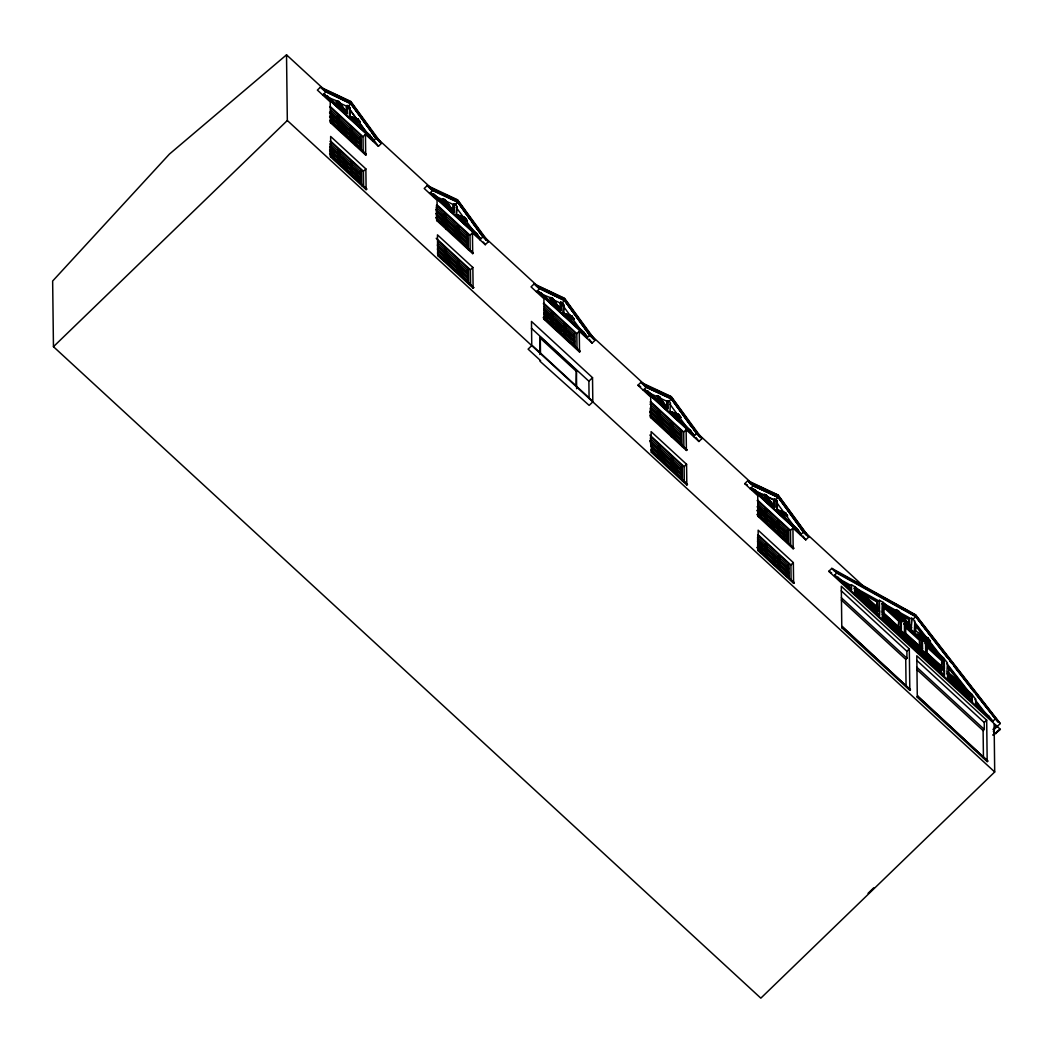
<?xml version="1.0" encoding="UTF-8"?>
<svg xmlns="http://www.w3.org/2000/svg" width="1053" height="1053" viewBox="0 0 1053 1053"><rect width="100%" height="100%" fill="white"/><g stroke="black" fill="none" stroke-linecap="round" stroke-linejoin="round"><path stroke-width="1.5" d="M363.193 152.224L363.009 136.706L365.444 134.35L378.422 146.301L381.462 143.366L350.781 101.43L320.428 87.149L317.387 90.097L330.221 101.904L330.471 122.648L365.694 155.094L366.299 154.501L331.076 121.49L330.458 122.069M53.453 346.687L287.324 120.503L286.521 54.835L169.415 154.107L52.65 281.033L53.453 346.687L760.832 998.165L994.703 771.967L994.124 724.161L997.23 726.465M321.955 88.268L350.478 102.128L379.633 141.958L350.781 101.825L321.955 88.268L325.522 91.558L350.807 103.444L376.224 138.246L379.936 141.668M325.522 91.558L350.807 103.852L375.96 138.298L381.462 143.366M322.731 95.02L325.785 92.072L320.428 87.149M352.808 119.265L360.034 121.661L351.728 118.436L369.893 135.153L373.078 139.509L324.1 94.994L327.575 96.178L345.858 113.026L337.078 101.088M327.575 96.178L324.1 94.994M328.891 98.982L326.535 96.81L338.869 101.733L346.924 113.342L346.819 105.484L348.372 106.208L349.938 108.354L349.425 116.804M352.847 120.318L359.547 122.938L360.165 122.345L357.928 119.292L350.03 116.212L349.925 107.827L348.675 106.116L347.437 105.537L347.543 113.724L339.158 101.628L338.25 102.325L346.213 106.063L346.292 112.368M347.214 112.381L347.437 105.537M337.776 115.475L337.21 119.515L337.776 115.475L339.027 116.62L339.066 120.081L350.61 130.717L350.004 131.296L339.606 121.727M330.471 122.648L331.076 121.49M350.807 103.444L372.723 133.389M347.766 106.801L350.807 103.852M348.675 106.116L347.135 105.826M339.027 116.62L338.408 117.212L349.951 127.847L350.004 131.296M337.25 122.398L337.829 119.502L330.194 112.474M349.925 107.827L349.728 116.317L357.941 119.515M339.066 120.661L339.119 124.109L350.662 134.745L350.61 131.283L339.066 120.661L338.461 121.24L350.004 131.875L350.03 134.179M337.289 126.439L337.868 123.543L330.234 116.514M339.119 124.688L339.158 128.137L350.702 138.772L350.662 135.324L339.119 124.688L338.513 125.281L350.057 135.903L350.083 138.206M349.728 116.317L358.244 119.213L360.034 121.661M357.309 119.871L358.244 119.213M349.951 127.847L350.57 127.255L351.807 128.4L351.86 131.862L360.587 139.891L360.021 144.511L360.626 143.932L351.899 135.89L351.86 132.441L351.294 136.482L351.899 135.89M357.796 138.469L351.241 132.454L351.807 128.4M330.879 156.634L331.498 156.041L366.734 189.053L366.115 189.645L330.892 157.2L330.642 136.456L365.865 168.901L366.115 189.645M351.913 136.469L351.347 140.51L351.913 136.469L360.639 144.498L360.06 147.394M330.892 157.2L331.498 156.041M337.618 152.935L338.197 150.026L339.448 151.171L339.487 154.646L351.031 165.282L350.991 161.807L350.412 164.716M339.487 154.646L338.882 155.239L339.448 151.171M337.671 156.963L338.25 154.067L330.616 147.038M348.161 167.769L338.921 159.266L339.487 155.225L351.044 165.847L351.083 169.309L339.54 158.674L339.487 155.225M360.587 139.891L359.968 140.483L359.929 137.035L361.153 135.85L329.655 106.853M337.723 162.149L338.289 158.108L329.576 150.066M339.579 162.702L338.974 163.294L339.54 159.253L351.083 169.888L351.123 173.337L339.579 162.702L339.54 159.253M338.987 163.873L339.592 163.281L351.136 173.916M369.893 135.153L369.234 136.127M372.92 141.234L375.96 138.298L372.275 133.191M376.224 138.246L373.288 134.902M351.623 163.544L352.228 162.952L350.991 161.807M350.452 168.743L351.044 165.847M350.504 172.771L351.083 169.888M360.376 173.89L360.35 171.586L361.574 170.402L330.076 141.405M363.601 185.223L363.43 171.257L365.865 168.901M361.008 175.035L352.281 167.006L352.321 170.454L361.047 178.497L360.442 179.076L361.008 174.456L352.281 166.427L352.228 162.952M361.061 179.063L352.334 171.034L352.373 174.482L361.1 182.524L360.495 183.117L361.047 178.497M360.495 183.683L361.1 182.524M470.191 250.759L469.993 235.24L472.428 232.884L485.262 244.704L488.302 241.756L457.621 199.833L427.255 185.539L424.214 188.474L437.048 200.294L437.298 221.038L472.692 253.628L473.297 253.036L437.903 219.88L437.298 220.459M428.479 186.947L457.634 200.241L486.473 240.36L457.331 200.531L428.479 186.947L432.046 190.238L457.66 202.255L482.958 236.833L488.302 241.756M429.571 193.41L432.612 190.461L427.255 185.539M466.676 220.472L458.66 216.905L476.851 233.661L479.76 238.333L430.94 193.383L434.415 194.581L452.645 211.363L443.366 199.228M433.375 195.2L433.981 194.608L452.342 211.666M434.415 194.581L430.94 193.383M434.652 195.805L442.313 199.412L442.918 198.82L451.592 210.837M445.129 200.057L454.383 212.166L454.291 203.94L455.528 204.519L456.778 206.23L456.278 215.207M453.132 210.824L453.053 204.466L455.212 204.611M454.291 203.94L455.225 204.808L457.66 202.255M437.495 211.877L444.037 217.905L444.603 213.864L445.853 215.009L445.893 218.471L457.594 229.251L456.989 229.83L456.949 226.382L445.248 215.602L445.853 215.009M437.298 221.038L437.903 219.88M486.776 240.058L483.209 236.78L457.647 201.847L469.651 218.958M444.076 220.788L444.656 217.892L435.929 209.863M456.778 206.23L456.568 214.72L465.15 217.668L466.979 220.182M456.778 206.757L456.173 207.336L463.32 217.115M454.646 227.685L445.287 219.05L445.893 218.471M445.34 223.091L445.906 219.037L457.607 229.817L457.647 233.279L445.945 222.499L445.906 219.037M453.159 212.403L453.672 203.887M444.129 224.816L444.708 221.933L435.981 213.891M456.568 214.72L465.15 217.668M464.215 218.326L464.834 217.747L467.111 220.854L466.505 221.446L459.766 218.8M456.949 226.382L457.555 225.79L458.805 226.935L458.845 230.396L467.571 238.426L467.005 243.046L467.624 242.466L458.897 234.424L458.858 230.976L467.571 239.005M457.028 232.713L457.607 229.817M457.094 237.899L457.66 233.858L445.945 223.078L445.998 226.527L457.7 237.307L457.66 233.858M437.719 255.01L438.324 254.431L473.718 287.587L473.113 288.18L437.719 255.589L437.469 234.858L472.85 267.449L473.113 288.18M437.719 255.589L438.324 254.431M445.024 248.429L444.458 252.47L445.024 248.429L446.275 249.574L446.314 253.036L458.016 263.816L457.976 260.354L457.397 263.25M458.897 235.003L458.292 235.596L467.019 243.625L467.058 247.086L467.664 246.494L458.937 238.452L458.897 235.003L467.624 243.032L467.019 243.625M446.275 249.574L445.669 250.166L457.371 260.933M458.937 238.452L458.331 239.044L467.058 247.086M445.077 252.457L444.511 256.511L445.077 252.457L437.443 245.428M458.345 239.623L458.95 239.031L467.677 247.073L467.071 247.652M446.314 253.036L445.709 253.615L455.067 262.25M446.327 253.602L445.722 254.194L457.423 264.974L457.463 268.436L445.761 257.656L446.327 253.602L458.029 264.382L458.068 267.844L446.367 257.064M445.129 256.498L444.563 260.539L445.129 256.498L437.495 249.456M467.571 238.426L466.966 239.018L466.913 235.556L468.137 234.385L436.495 205.243L436.679 220.603M446.38 257.643L445.761 258.235L457.463 269.002L457.515 272.464L458.081 268.423L446.38 257.643L446.419 261.091L458.121 271.871M476.851 233.661L480.523 239.189L430.177 192.817L433.981 194.608M479.905 239.768L482.958 236.833M459.226 261.499L458.66 265.553L459.226 261.499L457.976 260.354M465.255 275.61L458.713 269.581L459.279 265.54L468.006 273.569L467.427 277.61L468.045 277.031L459.319 268.989L459.279 265.54M459.371 273.017L458.753 273.609L459.319 269.568L468.045 277.597L467.479 281.651L468.085 281.059L459.371 273.017L459.319 269.568M458.766 274.188L459.371 273.596L468.098 281.638L467.493 282.217M459.266 264.961L467.993 272.99L467.387 273.583L467.335 270.121L468.559 268.949L438.087 240.874M470.612 285.31L470.415 269.805L472.85 267.449M577.018 349.135L576.82 333.63L579.255 331.274L592.102 343.107L595.156 340.158L564.461 298.223L534.095 283.928L531.041 286.864L543.888 298.697L544.151 319.441L579.519 352.018L580.124 351.426L544.743 318.282L544.138 318.862M535.622 285.047L564.158 298.92L593.313 338.763L564.461 298.618L535.622 285.047L539.202 288.338L564.487 300.25L590.035 335.157L593.616 338.461M539.202 288.338L564.487 300.645L589.785 335.209L595.156 340.158M536.411 291.813L539.465 288.864L534.095 283.928M566.501 316.058L573.767 318.506L565.408 315.216L583.678 332.037L586.89 336.433L537.78 291.786L541.268 292.984L559.538 309.806L551.061 297.591L557.537 307.66M541.268 292.984L537.78 291.786M543.769 296.867L540.228 293.603L552.549 298.539L560.591 310.135L560.499 302.277L562.052 303.001L563.618 305.146L563.105 313.597M550.758 297.894L552.838 298.433L561.223 310.503L561.117 302.329L562.355 302.909L563.605 304.62L563.71 313.004M559.972 309.148L560.499 302.277M560.907 310.806L561.117 302.329M551.456 312.267L550.89 316.308L551.456 312.267L552.707 313.412L552.746 316.874L564.421 327.628L563.816 328.22L553.299 318.532M544.151 319.441L544.743 318.282M564.487 300.25L589.733 335.459L593.313 338.763M562.052 303.001L564.487 300.645M562.355 302.909L560.815 302.619M552.707 313.412L552.088 314.005L563.776 324.758L563.816 328.22M550.916 319.191L551.509 316.295L543.874 309.266M563.605 304.62L563.408 313.096L571.976 316.058L573.767 318.506M552.746 317.44L552.799 320.902L564.474 331.656L564.434 328.207L552.746 317.44L552.141 318.032L563.829 328.799L563.855 331.103M550.969 323.218L551.548 320.336L543.914 313.294M552.799 321.481L552.838 324.929L564.526 335.696L564.487 332.235L552.799 321.481L552.193 322.073L563.868 332.827L563.908 335.13M563.408 313.096L571.976 316.058M539.873 354.492L540.281 337.013L576.425 370.301L576.649 388.728M531.765 345.621L528.106 349.148L540.571 360.626L539.952 361.218L589.167 405.392L592.826 401.851M552.246 326.101L552.851 325.509L564.526 336.276M563.776 324.758L564.382 324.179L565.632 325.324L565.672 328.773L574.398 336.815L573.832 341.435L574.451 340.843L565.724 332.814L565.685 329.352L565.119 333.393L565.724 332.814M571.608 335.394L565.066 329.365L565.632 325.324M566.527 317.124L573.28 319.77L573.898 319.191L571.647 316.124L571.042 316.716L563.013 305.739M565.724 333.38L565.158 337.434L565.724 333.38L574.451 341.422L573.872 344.318M574.398 336.815L573.793 337.408L573.753 333.946L574.964 332.774L543.335 303.646M582.888 332.893L583.678 332.037M586.745 338.158L589.785 335.209M576.004 386.254L576.425 370.301M589.088 398.508L588.877 381.199L592.523 377.658L531.475 321.428L531.752 345.042L592.813 401.272L592.523 377.658M650.938 417.225L651.557 416.633L687.004 449.855L686.398 450.447L650.951 417.804L650.701 397.06L637.894 385.266L640.935 382.331L671.301 396.612L701.982 438.548L698.942 441.497L686.135 429.703L683.7 432.059L683.897 447.578M642.159 383.74L671.301 397.02L700.153 437.153M643.344 384.832L645.7 387.004L671.327 398.626L696.915 433.599L700.456 436.85M643.212 390.176L646.266 387.228L640.935 382.331M678.83 420.252L671.946 413.921L680.646 416.935L672.262 413.632L690.584 430.519L693.769 434.863L644.594 390.136L648.043 391.334L666.378 408.222L657.572 396.257L659.336 397.086M647.003 391.953L647.608 391.361L665.391 407.735L657.138 395.849L656.532 396.441L648.358 392.598M644.594 390.136L648.043 391.334M658.744 397.481L659.652 396.797L668.063 408.919L667.957 400.706L669.195 401.285L670.445 402.996L669.945 411.999M666.812 407.55L666.733 401.246L668.892 401.377L671.327 399.021L696.665 433.652L701.982 438.548M643.607 384.424L671.301 397.02M667.957 400.706L669.195 401.285M650.951 417.804L651.557 416.633M651.149 408.643L657.691 414.671L657.651 411.223L658.257 410.631L659.507 411.776L659.547 415.237L671.301 426.057L670.695 426.649L670.656 423.201L658.888 412.368L659.507 411.776M671.327 398.626L691.874 427.413M657.73 417.554L658.309 414.658L650.675 407.629M659.599 419.265L658.981 419.857L659.56 415.803L671.314 426.636L671.353 430.098L659.599 419.265L659.56 415.803M657.77 421.582L658.362 418.686L650.728 411.657M659.639 423.293L659.033 423.885L659.599 419.844L671.366 430.677L671.406 434.126L659.639 423.293L659.599 419.844M677.921 415.145L678.527 414.553L680.764 417.62L680.159 418.199L672.025 415M678.856 414.487L670.248 411.512L678.856 414.487L680.646 416.935M670.656 423.201L671.261 422.608L672.512 423.754L672.551 427.215L681.278 435.244L680.725 439.864L681.33 439.285L672.604 431.243L672.564 427.781L681.291 435.824M670.748 430.69L671.314 426.636M670.8 434.718L671.366 430.677M651.359 451.776L651.978 451.197L687.425 484.406L686.819 484.999L651.373 452.356L651.123 431.625L686.569 464.268L686.819 484.999M651.373 452.356L651.978 451.197M658.678 445.195L658.112 449.236L658.678 445.195L659.928 446.34L659.968 449.802L671.735 460.622L671.682 457.173L671.116 461.214L659.362 450.381M659.928 446.34L659.323 446.933L671.077 457.765M680.751 442.747L681.33 439.851L672.604 431.822L672.038 435.863L679.672 442.892M658.73 449.223L658.164 453.264L658.73 449.223L650.004 441.194M672.051 436.442L672.656 435.85L681.383 443.892L680.778 444.471M658.783 453.251L658.217 457.305L658.783 453.251L651.149 446.222M681.278 435.244L680.672 435.837L680.633 432.375L681.844 431.204L650.135 402.009M660.02 453.83L671.775 464.663L671.735 461.201L659.981 450.368L659.415 454.422L671.169 465.255L671.13 461.793L659.362 450.96M660.02 454.409L659.415 454.988L671.182 465.821L671.222 469.283L671.827 468.69L671.788 465.242L660.02 454.409L660.073 457.858L671.827 468.69M690.584 430.519L689.794 431.375L680.159 418.199M680.764 443.905L681.383 443.313L672.656 435.271M693.624 436.587L696.665 433.652M696.915 433.599L693.769 430.006M672.933 458.318L672.327 458.911L681.054 466.94L681.094 470.401L681.699 469.809L672.972 461.78L672.933 458.318L671.682 457.173M672.972 461.78L672.367 462.359L672.341 460.056M678.961 472.428L672.419 466.4L672.985 462.346L681.712 470.388L681.146 474.429L681.752 473.85L673.025 465.808L672.985 462.346M673.078 469.835L672.459 470.428L673.038 466.387L681.752 474.416L681.186 478.47L681.804 477.878L673.078 469.835L673.038 466.387M681.054 466.94L682.265 465.768L650.57 436.561L650.662 444.248M684.318 482.129L684.121 466.624L686.569 464.268M681.199 479.036L681.804 477.878M757.976 515.799L758.581 515.207L793.778 548.192L793.172 548.784L757.976 516.365L757.726 495.634L744.721 483.656L747.775 480.708L778.128 495.002L808.809 536.925L805.769 539.873L792.922 528.04L790.487 530.396L790.671 545.915M778.154 497.029L803.386 532.226L806.98 535.529L778.154 497.029L752.724 485.565L756.949 487.447M770.704 505.387L763.464 494.923L750.249 488.737L753.29 485.802L778.154 497.424L803.439 531.989L808.809 536.925M771.691 505.769L754.646 489.921L750.855 488.158L801.004 534.345L797.147 529.08L778.772 512.298L797.332 528.803L800.241 533.489L751.605 488.71L755.08 489.895L773.205 506.585L764.504 494.739L766.268 495.568L774.574 507.585L774.481 499.412L776.022 499.688L777.272 501.399L777.377 509.784M756.502 486.841L778.154 497.424L775.719 499.78L773.56 499.649L773.639 505.927M755.08 489.895L751.605 488.71M763.464 494.923L764.07 494.344L766.281 495.371L774.258 506.901L774.166 499.056M766.268 495.568L774.89 507.283L774.784 499.109M751.789 484.696L748.986 482.129L778.128 495.397L807.282 535.24M765.281 509.191L764.715 513.245L765.281 509.191L766.531 510.35L766.571 513.798L778.088 524.407L777.469 524.986L767.11 515.443M757.976 516.365L758.581 515.207M774.481 499.412L776.022 499.688M766.531 510.35L765.926 510.929L777.43 521.538L777.469 524.986M775.719 499.78L777.285 501.926L776.772 510.376L777.377 509.586L785.604 512.785L787.117 515.562L785.301 513.087L777.075 509.876L777.272 501.399M764.754 516.115L765.334 513.232L757.699 506.19M766.584 514.377L766.623 517.826L778.128 528.435L778.088 524.973L766.584 514.377L765.965 514.97L777.483 525.565L777.509 527.869M764.807 520.156L765.386 517.26L757.752 510.231M766.623 518.405L766.676 521.867L778.18 532.463L778.141 529.014L766.623 518.405L766.018 518.997L777.535 529.593L777.562 531.897M766.071 523.025L766.676 522.433L778.193 533.042M778.851 513.364L779.457 512.785L787.552 515.957L786.933 516.536L780.194 513.903M778.088 510.876L784.669 513.443L785.604 512.785M777.43 521.538L778.035 520.945L779.286 522.091L779.325 525.552L788.052 533.581L787.499 538.201L788.105 537.622L779.378 529.58L779.338 526.118L778.772 530.172L779.378 529.58M779.286 522.091L778.68 522.683L787.407 530.712L787.447 534.174L788.052 533.581M779.325 525.552L778.72 526.131L778.693 523.828M758.397 550.35L759.002 549.758L794.199 582.743L793.593 583.336L758.397 550.93L758.147 530.199L793.343 562.605L793.593 583.336M779.431 533.608L778.825 534.2L779.391 530.159L788.118 538.188L787.552 542.242L788.157 541.65L779.431 533.608L779.391 530.159M758.397 550.93L759.002 549.758M765.123 546.652L765.702 543.756L766.953 544.914L766.992 548.363L778.509 558.972L778.47 555.51L777.877 558.406M775.6 557.432L766.387 548.955L766.953 544.914M765.176 550.68L765.755 547.797L758.121 540.755M775.64 561.473L766.439 552.983L767.005 548.942L778.509 559.538L778.562 563L767.045 552.391L767.005 548.942M763.056 553.865L765.241 555.866L765.807 551.825L758.173 544.796M787.407 530.712L788.618 529.541L757.173 500.57M766.479 557.011L767.058 552.97L778.562 563.579L778.601 567.027L767.097 556.432L767.058 552.97M791.83 525.315L796.542 529.659L797.332 528.803M787.552 542.808L788.157 541.65M800.398 534.924L803.689 531.936M779.128 559.551L779.707 556.655L778.47 555.51M777.93 562.434L778.509 559.538M777.983 566.461L778.562 563.579M779.707 556.655L779.746 560.117L788.473 568.146L787.868 568.738L787.828 565.277L789.039 564.105L757.594 535.135M791.079 578.913L790.908 564.961L793.343 562.605M788.486 568.725L779.76 560.683L779.799 564.145L788.526 572.187L787.92 572.766L788.473 568.146M788.539 572.753L779.812 564.724L779.852 568.172L788.579 576.215L787.973 576.807L788.526 572.187M788.579 576.215L787.973 577.373L785.788 575.372M992.979 735.218L1000.35 729.334L828.777 571.318L831.831 568.37L915.676 614.847L1000.284 723.516L993.848 729.742M833.292 570.015L915.676 615.215L998.191 721.884L975.999 694.467M834.292 570.937L915.702 616.321L998.494 721.595M836.293 572.779L915.702 616.689L995.282 718.923L992.847 721.279L834.384 575.333L836.819 572.977L831.831 568.37M842.479 582.506L837.648 578.071L838.267 577.478L851.522 589.693L850.916 590.285L851.456 584.797L855.339 586.942L879.518 609.213L879.413 600.289L883.296 602.434L909.344 626.43L896.261 609.621L895.655 610.213L882.69 603.027L883.296 602.434M849.008 585.455L849.034 587.692L842.979 582.125L849.008 585.455L848.402 586.047L844.782 584.046M857.155 589.759L854.733 587.535L855.339 586.942M855.273 594.603L855.852 590.838L877.07 610.385L877.11 613.557L858.248 596.182M841.795 627.154L842.4 626.561L910.424 689.781L909.818 690.373L841.795 627.733L841.294 586.258L909.305 648.898L909.818 690.373M841.795 627.733L842.4 626.561M876.425 607.805L876.952 600.947L860.064 591.589L877.031 607.212L876.952 600.947M878.913 609.805L879.413 600.289M882.638 612.083L882.032 612.675L882.532 603.158L901.263 620.414L901.368 629.339L882.638 612.083L882.532 603.158M876.504 614.136L877.07 610.385M883.256 612.675L883.796 606.331L898.801 620.138L898.88 627.338L883.888 613.53L883.796 606.331M871.858 609.569L878.992 616.137L879.545 610.648L854.575 587.666L854.641 592.563L879.597 615.544L879.545 610.648M882.111 619.006L882.651 613.517L944.423 670.419L944.488 675.315L882.717 618.414L882.651 613.517M884.559 617.558L883.941 618.15L940.737 670.445L941.343 669.853L884.559 617.558L883.98 620.744M889.956 609.082L895.063 611.911L895.669 611.319L903.395 621.244L902.776 621.836M898.262 626.496L898.801 620.138M900.749 628.444L901.263 620.414M904.382 623.284L903.777 623.863L921.849 640.514L921.954 649.438L922.56 648.859L922.454 639.921L904.382 623.284L904.488 632.208L922.56 648.859M905.988 621.954L908.726 625.469L909.252 618.848L901.131 614.347L909.331 624.877L909.252 618.848M911.714 618.19L911.227 628.391L911.714 618.19L914.833 621.059L914.333 631.26M834.713 570.805L915.676 615.215M915.702 616.321L925.495 629.589M905.646 626.456L905.738 633.656L920.072 646.858L919.98 639.658L905.646 626.456L905.04 627.048L919.374 640.25L919.466 647.45M913.267 619.046L915.702 616.689M904.488 632.208L903.882 632.8L908.7 637.236M905.738 633.656L905.132 634.248L905.053 628.483M916.11 625.166L915.505 625.758L923.705 636.275L924.31 635.696L916.11 625.166L915.57 631.774M906.054 685.24L905.738 659.349L906.962 658.178L906.87 651.254L909.305 648.898M927.298 638.447L927.917 637.855L930.418 641.08L929.812 641.672L918.137 635.209M925.574 642.791L925.679 651.728L944.409 668.971L944.304 660.047L925.574 642.791L924.955 643.383L943.685 660.639L943.804 669.563L940.29 666.325M922.836 639.829L929.22 643.37L929.825 642.778L937.552 652.702L922.165 638.539L929.825 642.778M926.324 653.755L926.837 645.976L941.83 659.77L941.922 666.97L926.93 653.176L926.837 645.976M942.896 658.467L943.501 657.888L917.453 633.893L930.418 641.08M941.316 667.563L941.83 659.77M917.295 696.691L917.9 696.099L987.793 761.043L987.187 761.635L917.295 697.257L916.794 655.795L986.687 720.16L987.187 761.635M940.316 672.617L943.883 675.894L944.423 670.419M917.295 697.257L917.9 696.099M948.7 667.023L948.779 673.288L965.746 688.925L948.7 667.023L948.095 667.615L963.126 686.938M943.501 657.888L947.424 662.916L946.923 672.433L949.332 674.657M947.542 673.288L946.937 673.867L971.893 696.862L971.958 701.759L972.498 696.27L947.542 673.288L947.608 678.185L972.564 701.166M948.819 676.46L948.2 677.053L969.418 696.586L970.037 695.994L948.819 676.46L948.858 679.619L970.076 699.166L970.037 695.994M947.608 678.185L946.989 678.764L949.372 680.962M947.529 671.84L971.695 694.111L971.09 694.69L946.805 663.508M975.012 699.732L975.618 699.139L971.695 694.111M983.502 712.394L988.319 716.83L988.938 716.237L975.683 704.036L975.618 699.139M983.449 758.107L983.107 730.598L984.331 729.426L984.239 722.516L986.687 720.16M993.216 729.163L996.612 725.886M993.229 729.742L996.612 726.465M996.059 733.178L998.77 730.558L993.19 734.718M868.041 893.339L873.793 887.771M997.481 730.861L1000.35 729.334M360.165 122.345L352.11 119.213L369.708 135.429M779.075 511.995L787.42 515.272M778.772 512.298L787.117 515.562M456.884 214.615L464.834 217.747M467.111 220.854L458.358 217.194L476.68 233.937L476.074 234.529L466.505 221.446M573.898 319.191L565.79 316.005L583.494 332.3L587.35 337.565L537.03 291.22L540.834 293.024L558.09 309.042M680.764 417.62L672.63 414.408L690.413 430.782M750.249 488.737L752.684 489.842M764.807 494.449L766.571 495.279M765.676 495.963L773.56 499.649L753.909 490.395M337.381 100.798L339.158 101.628M457.647 201.847L432.349 189.935L428.782 186.657M443.668 198.938L445.432 199.767M445.945 201.123L453.053 204.466M551.061 297.591L552.838 298.433M551.943 299.118L559.893 302.869M645.7 387.004L671.327 399.021M637.894 385.266L640.658 386.569M657.875 395.954L659.652 396.797M647.608 391.361L643.831 389.584L694.23 436.008L690.281 430.809L683.41 424.477M657.138 395.849L659.362 396.889L667.444 408.538L667.339 400.653M660.073 398.113L666.733 401.246M778.128 495.397L749.288 481.826L753.027 485.262M744.721 483.656L747.485 484.959M828.777 571.318L831.607 572.885M834.384 575.333L838.267 577.478M896.261 609.621L898.749 611.003L911.832 627.812M837.648 578.071L850.85 585.389M854.733 587.535L878.807 600.868M898.143 611.582L911.108 618.769M895.669 611.319L888.008 607.081L903.395 621.244M862.262 593.734L876.346 601.539M901.881 615.689L908.647 619.44M914.952 630.681L927.917 637.855M919.638 634.024L923.705 636.275M882.69 603.027L886.244 606.291M889.785 609.569L893.339 612.846M919.216 636.67L926.311 643.212M928.68 645.384L932.234 648.661M286.521 54.835L323.113 88.531M375 136.324L431.046 187.934M483.037 235.819L540.268 288.522M588.68 333.117L644.726 384.727M696.717 432.612L752.75 484.209M802.386 529.922L865.79 588.324M642.462 383.45L646.002 386.701M881.914 603.751L900.657 620.994M747.775 480.708L753.29 485.802M883.191 606.923L898.183 620.73M926.232 646.555L941.224 660.363M647.74 391.624L664.93 407.458M324.416 94.691L373.078 139.509M431.243 193.081L480.063 238.044M538.096 291.484L586.89 336.433M644.897 389.847L693.769 434.863M751.921 488.408L800.543 533.2M353.847 121.964L357.362 125.202M567.541 318.769L569.91 320.941M661.218 405.05L663.587 407.235M754.04 490.514L756.383 492.672M863.197 595.327L869.238 600.894M872.871 604.238L876.491 607.581M885.547 615.913L896.077 625.614M917.137 645.002L921.954 649.438M929.76 656.624L936.775 663.087M952.965 678L962.626 686.898M853.97 588.258L878.926 611.24M882.045 614.11L943.817 670.998M833.594 569.726L836.595 572.477M330.129 106.432L363.009 136.706M436.969 204.822L469.993 235.24M543.822 303.225L576.82 333.63M650.622 401.588L683.7 432.059M757.634 500.149L790.487 530.396M995.282 718.923L1000.284 723.516M855.247 591.431L876.465 610.977M330.616 110.038L337.171 116.067M351.202 128.992L359.929 137.035M436.363 207.415L443.997 214.457M458.2 227.527L466.913 235.556M544.296 306.831L550.851 312.859M565.027 325.917L573.753 333.946M650.017 404.181L657.651 411.223M671.906 424.346L680.633 432.375M758.134 503.755L764.675 509.784M862.354 600.815L869.475 607.384M884.481 621.191L886.863 623.389M888.811 625.192L895.168 631.037M903.487 638.697L909.423 644.173M912.977 647.45L921.309 655.111M928.68 661.916L935.933 668.589M952.939 684.239L962.442 692.992M969.576 699.561L971.958 701.759M330.181 111.894L337.816 118.936M435.929 209.284L444.642 217.313L444.603 213.864M543.861 308.687L551.496 315.729M650.662 407.05L658.296 414.079L658.257 410.631M757.686 505.624L765.32 512.653M351.86 132.441L360.587 140.47M565.685 329.352L574.411 337.394M779.338 526.118L788.065 534.161M329.576 112.487L337.21 119.515M459.332 231.989L464.781 237.004M545.428 311.293L550.89 316.308M660.113 416.909L668.352 424.491M673.038 428.808L680.672 435.837M758.173 507.217L764.715 513.245M779.812 527.145L785.262 532.16M329.576 113.066L337.21 120.095M351.254 133.02L359.981 141.063M436.416 211.456L444.05 218.484M445.287 219.629L457.002 230.41M458.239 231.555L466.966 239.597M544.348 310.859L550.89 316.887M565.066 329.944L573.793 337.974M650.056 408.222L657.704 415.251M658.941 416.396L670.708 427.228M671.946 428.374L680.672 436.416M757.094 506.783L764.728 513.811M778.733 526.711L787.46 534.753M330.234 115.935L337.868 122.964L337.829 119.502M435.968 213.311L444.695 221.354L444.656 217.892M543.914 312.728L551.548 319.757L551.509 316.295M650.715 411.078L658.349 418.12L658.309 414.658M757.739 509.652L765.373 516.681L765.334 513.232M329.628 116.528L336.17 122.543M339.658 125.768L348.898 134.271M352.386 137.482L357.836 142.51M437.548 215.918L442.997 220.933M446.511 224.171L454.699 231.713M459.371 236.017L467.005 243.046M544.388 314.32L548.758 318.335M553.351 322.573L562.697 331.182M566.198 334.406L571.661 339.421M650.109 411.67L655.558 416.698M660.165 420.937L669.576 429.598M673.091 432.836L680.725 439.864M757.133 510.244L762.583 515.259M767.163 519.484L775.219 526.908M779.865 531.173L785.314 536.201M329.628 117.094L337.263 124.122M351.307 137.061L360.034 145.09M436.455 215.483L444.09 222.512M446.511 224.737L457.041 234.437M544.401 314.886L550.943 320.915M565.119 333.972L573.846 342.014M650.109 412.249L657.743 419.278M658.994 420.423L670.761 431.256M671.998 432.414L680.725 440.444M757.133 510.823L764.768 517.852M778.772 530.751L787.499 538.781M330.287 119.963L337.921 126.992L337.868 123.543M351.952 139.917L360.692 148.539L351.965 140.497M436.021 217.352L444.748 225.381L444.708 221.933M543.967 316.756L551.601 323.784L551.548 320.336M565.777 336.842L574.504 345.45L565.777 337.421M650.767 415.119L658.401 422.148L658.362 418.686M757.791 513.68L765.426 520.722L765.386 517.26M841.242 590.812L906.87 651.254M916.768 660.363L984.239 722.516M330.287 120.542L337.921 127.571M339.171 128.716L350.715 139.351M436.034 217.918L444.748 225.961M457.7 237.886L445.998 227.106L446.024 229.409M543.967 317.335L551.601 324.363M650.767 415.698L658.401 422.727M659.652 423.872L671.419 434.705L671.445 437.008M757.791 514.259L765.426 521.288M779.431 534.187L788.157 542.229M993.334 731.401L995.835 733.704M329.668 120.555L332.945 123.57M344.331 134.047L346.634 136.179M436.508 218.945L439.772 221.959M445.38 227.119L453.58 234.661M543.348 317.348L545.533 319.349M650.149 415.711L653.426 418.725M660.218 424.964L666.088 430.387M757.186 514.272L759.358 516.286M331.076 122.056L366.299 154.501M437.903 220.446L473.297 253.036M544.756 318.848L580.124 351.426M651.557 417.212L687.004 449.855M758.581 515.786L793.778 548.192M330.774 122.135L332.945 124.149M340.869 131.441L346.648 136.745M354.624 144.103L356.809 146.117M446.564 228.777L450.079 232.002M460.516 241.637L462.701 243.638M543.361 317.914L545.546 319.928M553.404 327.18L559.248 332.551M567.356 340.014L570.621 343.028M660.218 425.544L662.574 427.715M673.143 437.443L676.408 440.457M757.186 514.851L759.371 516.852M767.216 524.091L769.519 526.21M779.918 535.78L783.195 538.794M841.334 597.735L906.962 658.178M916.847 667.273L984.331 729.426M841.308 600.013L905.738 659.349M916.834 669.563L983.107 730.598M330.55 140.984L363.43 171.257M436.205 238.294L470.415 269.805M649.859 435.073L684.121 466.624M758.055 534.713L790.908 564.961M531.41 328.273L588.877 381.199M329.958 143.59L337.592 150.618M338.829 151.764L350.386 162.399M352.716 164.544L360.35 171.586M437.877 242.993L444.419 249.008M458.621 262.092L467.335 270.121M650.438 438.746L658.072 445.788M757.462 537.32L765.097 544.348M766.347 545.493L777.851 556.102M779.102 557.248L787.828 565.277M539.663 337.605L575.82 370.893M330.603 146.459L338.237 153.501L338.197 150.026M437.443 244.849L445.077 251.878M649.991 440.615L658.717 448.644M758.107 540.189L765.755 547.218L765.702 543.756M329.997 147.051L335.446 152.08M340.027 156.292L348.109 163.742M352.755 168.019L358.217 173.034M437.916 246.441L444.458 252.47M459.753 266.554L465.202 271.569M650.478 442.207L655.927 447.222M673.459 463.373L678.909 468.388M758.594 541.782L762.964 545.796M780.234 561.71L787.868 568.738M329.997 147.631L337.631 154.659M338.882 155.805L350.425 166.44M352.768 168.598L360.402 175.627M437.93 247.021L444.471 253.049M458.66 266.119L467.387 274.162M650.491 442.786L658.125 449.815M672.38 462.938L681.094 470.981M757.515 541.347L765.149 548.376M766.387 549.534L777.904 560.13M780.247 562.289L787.881 569.318M330.655 150.5L338.289 157.529L338.25 154.067M437.482 248.89L445.116 255.918M651.136 445.643L658.77 452.685M758.16 544.217L765.794 551.245L765.755 547.797M331.142 152.093L335.499 156.107M351.715 171.047L360.442 179.076M439.062 251.483L444.511 256.511M652.715 448.249L658.164 453.264M758.647 545.809L763.004 549.824M780.286 565.737L787.92 572.766M330.05 151.658L337.684 158.687M338.934 159.845L350.478 170.468M351.728 171.626L360.455 179.655M437.969 251.048L444.524 257.077M458.713 270.16L467.44 278.189M651.623 447.815L658.164 453.843M672.419 466.979L681.146 475.008M757.555 545.388L765.202 552.417M766.439 553.562L777.956 564.158M780.286 566.317L787.92 573.345M329.615 153.527L338.342 161.557L338.289 158.108M437.535 252.917L445.169 259.946M651.188 449.684L658.823 456.712M757.12 547.244L765.847 555.286L765.807 551.825M329.615 154.107L338.342 162.136M352.386 175.061L361.113 183.104M437.548 253.497L445.182 260.525M651.188 450.263L658.823 457.292M660.073 458.437L671.84 469.269M673.078 470.415L681.804 478.457M757.133 547.823L765.86 555.852M767.097 556.998L778.615 567.606M779.852 568.752L788.579 576.794M358.31 181.103L360.495 183.117M439.101 255.51L444.563 260.539M452.829 268.146L457.515 272.464M656.032 455.291L658.217 457.305M666.51 464.952L671.222 469.283M767.637 558.077L769.94 560.196M782.511 571.779L787.973 576.807M331.498 156.621L366.734 189.053M438.324 254.997L473.718 287.587M651.978 451.763L687.425 484.406M759.002 550.337L794.199 582.743M842.413 627.14L910.424 689.781M917.9 696.678L987.793 761.043M333.38 158.713L336.644 161.714M347.069 171.31L349.372 173.442M439.114 256.09L444.563 261.118M653.86 453.856L658.217 457.884M666.523 465.518L668.879 467.69M759.792 551.417L761.977 553.43M773.402 563.947L775.706 566.08M287.324 120.503L994.703 771.967M915.373 615.505L998.191 721.884M927.509 632.182L947.713 658.138M949.74 660.731L951.754 663.324M953.781 665.93L973.986 691.874M988.938 716.237L992.847 721.279M914.215 621.639L926.298 637.157M929.812 641.672L941.882 657.177M975.96 700.943L988.319 716.83M929.22 643.37L935.011 650.807M976.289 703.838L979.764 708.3M895.655 610.213L906.725 624.429M895.063 611.911L899.881 618.111M777.825 495.7L806.98 535.529M802.886 535.938L805.769 539.873M785.275 512.85L787.552 515.957M775.719 499.991L776.969 501.702M797.029 529.106L800.241 533.489M776.68 502.518L784.669 513.443M786.933 516.536L796.542 529.659M670.998 397.31L699.218 435.863M696.059 437.561L698.942 441.497M669.853 404.115L677.026 413.908M589.232 339.171L592.102 343.107M573.28 319.77L581.927 331.577M471.547 221.551L481.958 235.78M483.34 242.085L485.262 244.704M374.592 141.063L378.422 146.301M369.59 135.455L373.525 140.654L323.35 94.428L327.141 96.218L344.871 112.539L336.644 100.693M348.701 108.077L368.3 134.863M349.333 108.946L368.155 134.705M445.129 199.859L452.803 210.482M446.024 201.307L454.08 212.456L454.054 209.718M442.313 199.412L450.118 210.218M656.532 396.441L663.864 406.998M552.535 298.723L559.985 309.464M550.337 297.486L557.629 308.016M549.732 298.078L557.024 308.595M336.039 101.285L343.344 111.815M764.07 494.344L771.309 504.795M941.343 669.853L941.369 672.446M851.456 584.797L851.522 589.693M792.922 528.04L793.172 548.784M788.618 529.541L788.789 543.374M789.039 564.105L789.21 577.926M778.035 520.945L778.088 524.407M757.634 538.201L757.778 550.495M686.135 429.703L686.398 450.447M681.844 431.204L682.028 446.564M682.265 465.768L682.449 481.116M671.261 422.608L671.301 426.057M658.888 412.368L658.941 415.817M650.241 409.683L650.333 417.37M579.255 331.274L579.519 352.018M574.964 332.774L575.135 346.595M564.382 324.179L564.421 327.628M540.281 337.013L540.479 353.9M472.428 232.884L472.692 253.628M468.137 234.385L468.322 249.745M468.559 268.949L468.743 284.31M457.555 225.79L457.594 229.251M445.248 215.602L445.287 219.05M365.444 134.35L365.694 155.094M361.153 135.85L361.311 149.684M361.574 170.402L361.758 185.762M350.57 127.255L350.61 130.717M330.115 144.472L330.273 156.765M982.975 711.051L976.934 705.484L976.894 703.246L982.975 711.051"/></g></svg>
